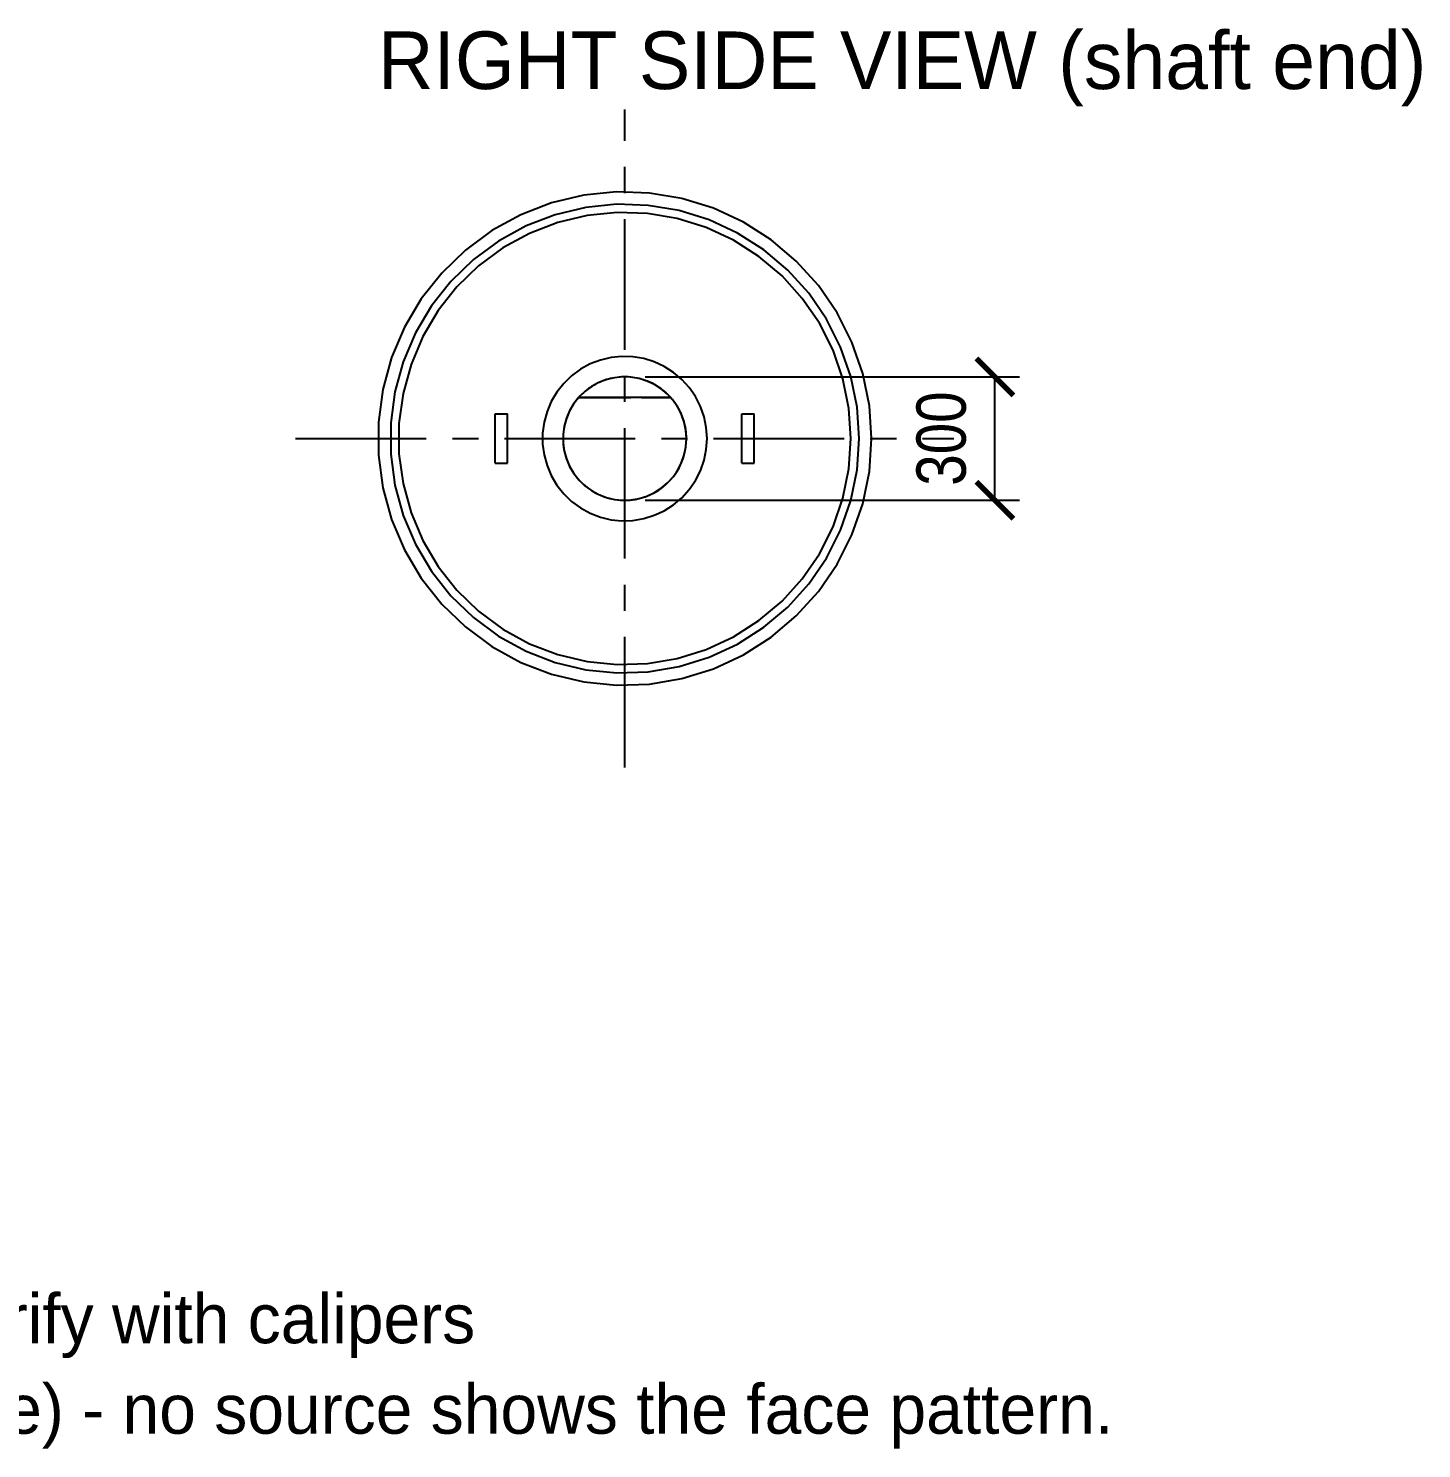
# Model space of a CAD drawing. Header units: millimetres. Extents: x -7.5 to 82.9, y -26.8 to 36.
# Drawn here: x 49 to 82.87, y -24.56 to 9.97 of the extents above; entities that cross this region are included whole.
import ezdxf

# ---------------------------------------------------------------- set-up
doc = ezdxf.new("R2010")
doc.units = ezdxf.units.MM
doc.linetypes.add('CENTER', pattern=[5.08, 3.175, -0.635, 0.635, -0.635])
doc.linetypes.add('DASHED', pattern=[1.524, 1.27, -0.254])
for name, color, linetype in [('CENTER', 1, 'CENTER'), ('DIMS', 3, 'Continuous'), ('HIDDEN', 8, 'DASHED'), ('TEXT', 7, 'Continuous'), ('VISIBLE', 7, 'Continuous')]:
    doc.layers.add(name, color=color, linetype=linetype)
doc.styles.add('OpenSansCondensed-Light', font='OpenSansCondensed-Light.ttf')
doc.dimstyles.new('EZDXF', dxfattribs={"dimtxt": 0.25, "dimasz": 0.175, "dimexe": 0.375, "dimexo": 0.125, "dimgap": 0.1, "dimtad": 1, "dimlfac": 100, "dimzin": 12, "dimdsep": 46, "dimtxsty": 'OpenSansCondensed-Light', "dimblk": 'ARCHTICK', "dimcen": 2.5, "dimazin": 3, "dimtfac": 0.5, "dimtmove": 2, "dimatfit": 3})

# ---------------------------------------------------------------- blocks, each defined once
blk = doc.blocks.new('_ARCHTICK')
at = {"color": 0, "linetype": 'BYBLOCK', "const_width": 0.15}
blk.add_lwpolyline([(-0.5, -0.5), (0.5, 0.5)], dxfattribs=at)

msp = doc.modelspace()

# ---------------------------------------------------------------- linework, layer by layer
at = {"layer": 'CENTER'}
for p, q in [((63.5, -8), (63.5, 8)), ((55.5, 0), (71.5, 0))]:
    msp.add_line(p, q, dxfattribs=at)
at = {"layer": 'HIDDEN'}
for points in [[(69.5, 0), (69.4465, 0.7997), (69.2868, 1.5852), (69.0239, 2.3423), (68.6624, 3.0577), (68.2088, 3.7185), (67.6712, 4.3129), (67.0591, 4.8304), (66.3835, 5.2617), (65.6564, 5.5991), (64.8909, 5.8366), (64.1006, 5.9699), (63.2995, 5.9966), (62.502, 5.9164), (61.7223, 5.7306), (60.9744, 5.4425), (60.2715, 5.0574), (59.6262, 4.5819), (59.0501, 4.0247), (58.5534, 3.3957), (58.1449, 2.7061), (57.832, 1.9681), (57.6202, 1.1951), (57.5134, 0.4008), (57.5134, -0.4008), (57.6202, -1.1951), (57.832, -1.9681), (58.1449, -2.7061), (58.5534, -3.3957), (59.0501, -4.0247), (59.6262, -4.5819), (60.2715, -5.0574), (60.9744, -5.4425), (61.7223, -5.7306), (62.502, -5.9164), (63.2995, -5.9966), (64.1006, -5.9699), (64.8909, -5.8366), (65.6564, -5.5991), (66.3835, -5.2617), (67.0591, -4.8304), (67.6712, -4.3129), (68.2088, -3.7185), (68.6624, -3.0577), (69.0239, -2.3423), (69.2868, -1.5852), (69.4465, -0.7997), (69.5, 0)], [(69.5, 0), (69.4465, 0.7997), (69.2868, 1.5852), (69.0239, 2.3423), (68.6624, 3.0577), (68.2088, 3.7185), (67.6712, 4.3129), (67.0591, 4.8304), (66.3835, 5.2617), (65.6564, 5.5991), (64.8909, 5.8366), (64.1006, 5.9699), (63.2995, 5.9966), (62.502, 5.9164), (61.7223, 5.7306), (60.9744, 5.4425), (60.2715, 5.0574), (59.6262, 4.5819), (59.0501, 4.0247), (58.5534, 3.3957), (58.1449, 2.7061), (57.832, 1.9681), (57.6202, 1.1951), (57.5134, 0.4008), (57.5134, -0.4008), (57.6202, -1.1951), (57.832, -1.9681), (58.1449, -2.7061), (58.5534, -3.3957), (59.0501, -4.0247), (59.6262, -4.5819), (60.2715, -5.0574), (60.9744, -5.4425), (61.7223, -5.7306), (62.502, -5.9164), (63.2995, -5.9966), (64.1006, -5.9699), (64.8909, -5.8366), (65.6564, -5.5991), (66.3835, -5.2617), (67.0591, -4.8304), (67.6712, -4.3129), (68.2088, -3.7185), (68.6624, -3.0577), (69.0239, -2.3423), (69.2868, -1.5852), (69.4465, -0.7997), (69.5, 0)], [(69.5, 0), (69.4465, 0.7997), (69.2868, 1.5852), (69.0239, 2.3423), (68.6624, 3.0577), (68.2088, 3.7185), (67.6712, 4.3129), (67.0591, 4.8304), (66.3835, 5.2617), (65.6564, 5.5991), (64.8909, 5.8366), (64.1006, 5.9699), (63.2995, 5.9966), (62.502, 5.9164), (61.7223, 5.7306), (60.9744, 5.4425), (60.2715, 5.0574), (59.6262, 4.5819), (59.0501, 4.0247), (58.5534, 3.3957), (58.1449, 2.7061), (57.832, 1.9681), (57.6202, 1.1951), (57.5134, 0.4008), (57.5134, -0.4008), (57.6202, -1.1951), (57.832, -1.9681), (58.1449, -2.7061), (58.5534, -3.3957), (59.0501, -4.0247), (59.6262, -4.5819), (60.2715, -5.0574), (60.9744, -5.4425), (61.7223, -5.7306), (62.502, -5.9164), (63.2995, -5.9966), (64.1006, -5.9699), (64.8909, -5.8366), (65.6564, -5.5991), (66.3835, -5.2617), (67.0591, -4.8304), (67.6712, -4.3129), (68.2088, -3.7185), (68.6624, -3.0577), (69.0239, -2.3423), (69.2868, -1.5852), (69.4465, -0.7997), (69.5, 0)], [(69.2, 0), (69.1491, 0.7597), (68.9975, 1.5059), (68.7477, 2.2252), (68.4043, 2.9048), (67.9734, 3.5326), (67.4626, 4.0973), (66.8811, 4.5889), (66.2393, 4.9986), (65.5486, 5.3191), (64.8214, 5.5447), (64.0705, 5.6714), (63.3095, 5.6968), (62.5519, 5.6206), (61.8112, 5.4441), (61.1007, 5.1704), (60.4329, 4.8045), (59.8199, 4.3528), (59.2726, 3.8235), (58.8007, 3.2259), (58.4126, 2.5708), (58.1154, 1.8697), (57.9142, 1.1354), (57.8127, 0.3807), (57.8127, -0.3807), (57.9142, -1.1354), (58.1154, -1.8697), (58.4126, -2.5708), (58.8007, -3.2259), (59.2726, -3.8235), (59.8199, -4.3528), (60.4329, -4.8045), (61.1007, -5.1704), (61.8112, -5.4441), (62.5519, -5.6206), (63.3095, -5.6968), (64.0705, -5.6714), (64.8214, -5.5447), (65.5486, -5.3191), (66.2393, -4.9986), (66.8811, -4.5889), (67.4626, -4.0973), (67.9734, -3.5326), (68.4043, -2.9048), (68.7477, -2.2252), (68.9975, -1.5059), (69.1491, -0.7597), (69.2, 0)], [(69.2, 0), (69.1491, 0.7597), (68.9975, 1.5059), (68.7477, 2.2252), (68.4043, 2.9048), (67.9734, 3.5326), (67.4626, 4.0973), (66.8811, 4.5889), (66.2393, 4.9986), (65.5486, 5.3191), (64.8214, 5.5447), (64.0705, 5.6714), (63.3095, 5.6968), (62.5519, 5.6206), (61.8112, 5.4441), (61.1007, 5.1704), (60.4329, 4.8045), (59.8199, 4.3528), (59.2726, 3.8235), (58.8007, 3.2259), (58.4126, 2.5708), (58.1154, 1.8697), (57.9142, 1.1354), (57.8127, 0.3807), (57.8127, -0.3807), (57.9142, -1.1354), (58.1154, -1.8697), (58.4126, -2.5708), (58.8007, -3.2259), (59.2726, -3.8235), (59.8199, -4.3528), (60.4329, -4.8045), (61.1007, -5.1704), (61.8112, -5.4441), (62.5519, -5.6206), (63.3095, -5.6968), (64.0705, -5.6714), (64.8214, -5.5447), (65.5486, -5.3191), (66.2393, -4.9986), (66.8811, -4.5889), (67.4626, -4.0973), (67.9734, -3.5326), (68.4043, -2.9048), (68.7477, -2.2252), (68.9975, -1.5059), (69.1491, -0.7597), (69.2, 0)], [(69, 0), (68.9509, 0.7331), (68.8046, 1.4531), (68.5636, 2.1471), (68.2322, 2.8029), (67.8164, 3.4086), (67.3236, 3.9535), (66.7625, 4.4279), (66.1432, 4.8232), (65.4767, 5.1325), (64.775, 5.3502), (64.0505, 5.4724), (63.3162, 5.4969), (62.5852, 5.4234), (61.8705, 5.2531), (61.1849, 4.989), (60.5405, 4.6359), (59.949, 4.2001), (59.4209, 3.6893), (58.9656, 3.1127), (58.5911, 2.4806), (58.3043, 1.8041), (58.1102, 1.0955), (58.0123, 0.3674), (58.0123, -0.3674), (58.1102, -1.0955), (58.3043, -1.8041), (58.5911, -2.4806), (58.9656, -3.1127), (59.4209, -3.6893), (59.949, -4.2001), (60.5405, -4.6359), (61.1849, -4.989), (61.8705, -5.2531), (62.5852, -5.4234), (63.3162, -5.4969), (64.0505, -5.4724), (64.775, -5.3502), (65.4767, -5.1325), (66.1432, -4.8232), (66.7625, -4.4279), (67.3236, -3.9535), (67.8164, -3.4086), (68.2322, -2.8029), (68.5636, -2.1471), (68.8046, -1.4531), (68.9509, -0.7331), (69, 0)], [(69, 0), (68.9509, 0.7331), (68.8046, 1.4531), (68.5636, 2.1471), (68.2322, 2.8029), (67.8164, 3.4086), (67.3236, 3.9535), (66.7625, 4.4279), (66.1432, 4.8232), (65.4767, 5.1325), (64.775, 5.3502), (64.0505, 5.4724), (63.3162, 5.4969), (62.5852, 5.4234), (61.8705, 5.2531), (61.1849, 4.989), (60.5405, 4.6359), (59.949, 4.2001), (59.4209, 3.6893), (58.9656, 3.1127), (58.5911, 2.4806), (58.3043, 1.8041), (58.1102, 1.0955), (58.0123, 0.3674), (58.0123, -0.3674), (58.1102, -1.0955), (58.3043, -1.8041), (58.5911, -2.4806), (58.9656, -3.1127), (59.4209, -3.6893), (59.949, -4.2001), (60.5405, -4.6359), (61.1849, -4.989), (61.8705, -5.2531), (62.5852, -5.4234), (63.3162, -5.4969), (64.0505, -5.4724), (64.775, -5.3502), (65.4767, -5.1325), (66.1432, -4.8232), (66.7625, -4.4279), (67.3236, -3.9535), (67.8164, -3.4086), (68.2322, -2.8029), (68.5636, -2.1471), (68.8046, -1.4531), (68.9509, -0.7331), (69, 0)], [(65.5, 0), (65.4822, 0.2666), (65.4289, 0.5284), (65.3413, 0.7808), (65.2208, 1.0192), (65.0696, 1.2395), (64.8904, 1.4376), (64.6864, 1.6101), (64.4612, 1.7539), (64.2188, 1.8664), (63.9636, 1.9455), (63.7002, 1.99), (63.4332, 1.9989), (63.1673, 1.9721), (62.9074, 1.9102), (62.6581, 1.8142), (62.4238, 1.6858), (62.2087, 1.5273), (62.0167, 1.3416), (61.8511, 1.1319), (61.715, 0.902), (61.6107, 0.656), (61.5401, 0.3984), (61.5045, 0.1336), (61.5045, -0.1336), (61.5401, -0.3984), (61.6107, -0.656), (61.715, -0.902), (61.8511, -1.1319), (62.0167, -1.3416), (62.2087, -1.5273), (62.4238, -1.6858), (62.6581, -1.8142), (62.9074, -1.9102), (63.1673, -1.9721), (63.4332, -1.9989), (63.7002, -1.99), (63.9636, -1.9455), (64.2188, -1.8664), (64.4612, -1.7539), (64.6864, -1.6101), (64.8904, -1.4376), (65.0696, -1.2395), (65.2208, -1.0192), (65.3413, -0.7808), (65.4289, -0.5284), (65.4822, -0.2666), (65.5, 0)], [(65, 0), (64.9866, 0.1999), (64.9467, 0.3963), (64.881, 0.5856), (64.7906, 0.7644), (64.6772, 0.9296), (64.5428, 1.0782), (64.3898, 1.2076), (64.2209, 1.3154), (64.0391, 1.3998), (63.8477, 1.4591), (63.6501, 1.4925), (63.4499, 1.4992), (63.2505, 1.4791), (63.0556, 1.4327), (62.8686, 1.3606), (62.6929, 1.2643), (62.5316, 1.1455), (62.3875, 1.0062), (62.2633, 0.8489), (62.1612, 0.6765), (62.083, 0.492), (62.0301, 0.2988), (62.0033, 0.1002), (62.0033, -0.1002), (62.0301, -0.2988), (62.083, -0.492), (62.1612, -0.6765), (62.2633, -0.8489), (62.3875, -1.0062), (62.5316, -1.1455), (62.6929, -1.2643), (62.8686, -1.3606), (63.0556, -1.4327), (63.2505, -1.4791), (63.4499, -1.4992), (63.6501, -1.4925), (63.8477, -1.4591), (64.0391, -1.3998), (64.2209, -1.3154), (64.3898, -1.2076), (64.5428, -1.0782), (64.6772, -0.9296), (64.7906, -0.7644), (64.881, -0.5856), (64.9467, -0.3963), (64.9866, -0.1999), (65, 0)], [(65, 0), (64.9866, 0.1999), (64.9467, 0.3963), (64.881, 0.5856), (64.7906, 0.7644), (64.6772, 0.9296), (64.5428, 1.0782), (64.3898, 1.2076), (64.2209, 1.3154), (64.0391, 1.3998), (63.8477, 1.4591), (63.6501, 1.4925), (63.4499, 1.4992), (63.2505, 1.4791), (63.0556, 1.4327), (62.8686, 1.3606), (62.6929, 1.2643), (62.5316, 1.1455), (62.3875, 1.0062), (62.2633, 0.8489), (62.1612, 0.6765), (62.083, 0.492), (62.0301, 0.2988), (62.0033, 0.1002), (62.0033, -0.1002), (62.0301, -0.2988), (62.083, -0.492), (62.1612, -0.6765), (62.2633, -0.8489), (62.3875, -1.0062), (62.5316, -1.1455), (62.6929, -1.2643), (62.8686, -1.3606), (63.0556, -1.4327), (63.2505, -1.4791), (63.4499, -1.4992), (63.6501, -1.4925), (63.8477, -1.4591), (64.0391, -1.3998), (64.2209, -1.3154), (64.3898, -1.2076), (64.5428, -1.0782), (64.6772, -0.9296), (64.7906, -0.7644), (64.881, -0.5856), (64.9467, -0.3963), (64.9866, -0.1999), (65, 0)], [(65, 0), (64.9866, 0.1999), (64.9467, 0.3963), (64.881, 0.5856), (64.7906, 0.7644), (64.6772, 0.9296), (64.5428, 1.0782), (64.3898, 1.2076), (64.2209, 1.3154), (64.0391, 1.3998), (63.8477, 1.4591), (63.6501, 1.4925), (63.4499, 1.4992), (63.2505, 1.4791), (63.0556, 1.4327), (62.8686, 1.3606), (62.6929, 1.2643), (62.5316, 1.1455), (62.3875, 1.0062), (62.2633, 0.8489), (62.1612, 0.6765), (62.083, 0.492), (62.0301, 0.2988), (62.0033, 0.1002), (62.0033, -0.1002), (62.0301, -0.2988), (62.083, -0.492), (62.1612, -0.6765), (62.2633, -0.8489), (62.3875, -1.0062), (62.5316, -1.1455), (62.6929, -1.2643), (62.8686, -1.3606), (63.0556, -1.4327), (63.2505, -1.4791), (63.4499, -1.4992), (63.6501, -1.4925), (63.8477, -1.4591), (64.0391, -1.3998), (64.2209, -1.3154), (64.3898, -1.2076), (64.5428, -1.0782), (64.6772, -0.9296), (64.7906, -0.7644), (64.881, -0.5856), (64.9467, -0.3963), (64.9866, -0.1999), (65, 0)], [(62.382, 1), (64.618, 1)], [(60.35, -0.6), (60.35, 0.6)], [(60.35, 0.6), (60.65, 0.6)], [(60.35, -0.6), (60.35, 0.6)], [(60.35, 0.6), (60.65, 0.6)], [(60.65, -0.6), (60.65, 0.6)], [(60.65, -0.6), (60.65, 0.6)], [(66.35, -0.6), (66.35, 0.6)], [(66.35, 0.6), (66.65, 0.6)], [(66.35, -0.6), (66.35, 0.6)], [(66.35, 0.6), (66.65, 0.6)], [(66.65, -0.6), (66.65, 0.6)], [(66.65, -0.6), (66.65, 0.6)], [(60.35, -0.6), (60.65, -0.6)], [(60.35, -0.6), (60.65, -0.6)], [(66.35, -0.6), (66.65, -0.6)], [(66.35, -0.6), (66.65, -0.6)]]:
    msp.add_lwpolyline(points, dxfattribs=at)
at = {"layer": 'VISIBLE'}
for points in [[(69.5, 0), (69.4465, 0.7997), (69.2868, 1.5852), (69.0239, 2.3423), (68.6624, 3.0577), (68.2088, 3.7185), (67.6712, 4.3129), (67.0591, 4.8304), (66.3835, 5.2617), (65.6564, 5.5991), (64.8909, 5.8366), (64.1006, 5.9699), (63.2995, 5.9966), (62.502, 5.9164), (61.7223, 5.7306), (60.9744, 5.4425), (60.2715, 5.0574), (59.6262, 4.5819), (59.0501, 4.0247), (58.5534, 3.3957), (58.1449, 2.7061), (57.832, 1.9681), (57.6202, 1.1951), (57.5134, 0.4008), (57.5134, -0.4008), (57.6202, -1.1951), (57.832, -1.9681), (58.1449, -2.7061), (58.5534, -3.3957), (59.0501, -4.0247), (59.6262, -4.5819), (60.2715, -5.0574), (60.9744, -5.4425), (61.7223, -5.7306), (62.502, -5.9164), (63.2995, -5.9966), (64.1006, -5.9699), (64.8909, -5.8366), (65.6564, -5.5991), (66.3835, -5.2617), (67.0591, -4.8304), (67.6712, -4.3129), (68.2088, -3.7185), (68.6624, -3.0577), (69.0239, -2.3423), (69.2868, -1.5852), (69.4465, -0.7997), (69.5, 0)], [(65.5, 0), (65.4822, 0.2666), (65.4289, 0.5284), (65.3413, 0.7808), (65.2208, 1.0192), (65.0696, 1.2395), (64.8904, 1.4376), (64.6864, 1.6101), (64.4612, 1.7539), (64.2188, 1.8664), (63.9636, 1.9455), (63.7002, 1.99), (63.4332, 1.9989), (63.1673, 1.9721), (62.9074, 1.9102), (62.6581, 1.8142), (62.4238, 1.6858), (62.2087, 1.5273), (62.0167, 1.3416), (61.8511, 1.1319), (61.715, 0.902), (61.6107, 0.656), (61.5401, 0.3984), (61.5045, 0.1336), (61.5045, -0.1336), (61.5401, -0.3984), (61.6107, -0.656), (61.715, -0.902), (61.8511, -1.1319), (62.0167, -1.3416), (62.2087, -1.5273), (62.4238, -1.6858), (62.6581, -1.8142), (62.9074, -1.9102), (63.1673, -1.9721), (63.4332, -1.9989), (63.7002, -1.99), (63.9636, -1.9455), (64.2188, -1.8664), (64.4612, -1.7539), (64.6864, -1.6101), (64.8904, -1.4376), (65.0696, -1.2395), (65.2208, -1.0192), (65.3413, -0.7808), (65.4289, -0.5284), (65.4822, -0.2666), (65.5, 0)], [(64.618, 1), (64.5815, 1.0394), (64.5437, 1.0774), (64.5044, 1.1141), (64.4639, 1.1493), (64.4222, 1.183), (64.3793, 1.2153), (64.3352, 1.246), (64.2901, 1.2751), (64.244, 1.3025), (64.1969, 1.3283), (64.1489, 1.3524), (64.1001, 1.3747), (64.0505, 1.3953), (64.0002, 1.4141), (63.9493, 1.4311), (63.8978, 1.4463), (63.8458, 1.4596), (63.7934, 1.471), (63.7405, 1.4806), (63.6874, 1.4882), (63.634, 1.494), (63.5805, 1.4978), (63.5268, 1.4998), (63.4732, 1.4998), (63.4195, 1.4978), (63.366, 1.494), (63.3126, 1.4882), (63.2595, 1.4806), (63.2066, 1.471), (63.1542, 1.4596), (63.1022, 1.4463), (63.0507, 1.4311), (62.9998, 1.4141), (62.9495, 1.3953), (62.8999, 1.3747), (62.8511, 1.3524), (62.8031, 1.3283), (62.756, 1.3025), (62.7099, 1.2751), (62.6648, 1.246), (62.6207, 1.2153), (62.5778, 1.183), (62.5361, 1.1493), (62.4956, 1.1141), (62.4563, 1.0774), (62.4185, 1.0394), (62.382, 1)], [(62.382, 1), (62.3035, 0.9046), (62.2331, 0.8031), (62.1713, 0.6962), (62.1186, 0.5845), (62.0752, 0.4688), (62.0414, 0.35), (62.0176, 0.2288), (62.0038, 0.1061), (62.0001, -0.0174), (62.0066, -0.1407), (62.0233, -0.2631), (62.0499, -0.3837), (62.0864, -0.5017), (62.1325, -0.6163), (62.1878, -0.7268), (62.2521, -0.8323), (62.3248, -0.9321), (62.4054, -1.0256), (62.4935, -1.1122), (62.5885, -1.1913), (62.6896, -1.2622), (62.7962, -1.3246), (62.9075, -1.378), (63.0229, -1.4221), (63.1415, -1.4565), (63.2626, -1.4811), (63.3853, -1.4956), (63.5087, -1.5), (63.6321, -1.4942), (63.7546, -1.4782), (63.8753, -1.4523), (63.9935, -1.4165), (64.1084, -1.3711), (64.2191, -1.3164), (64.325, -1.2527), (64.4253, -1.1806), (64.5193, -1.1005), (64.6064, -1.0129), (64.686, -0.9184), (64.7575, -0.8177), (64.8205, -0.7115), (64.8746, -0.6004), (64.9193, -0.4853), (64.9544, -0.3669), (64.9797, -0.246), (64.9949, -0.1234), (65, 0)], [(64.618, 1), (62.382, 1)], [(65, 0), (64.9998, 0.0233), (64.9993, 0.0466), (64.9984, 0.0698), (64.9971, 0.0931), (64.9955, 0.1163), (64.9935, 0.1395), (64.9911, 0.1627), (64.9884, 0.1858), (64.9854, 0.2089), (64.982, 0.232), (64.9782, 0.2549), (64.974, 0.2779), (64.9695, 0.3007), (64.9647, 0.3235), (64.9595, 0.3462), (64.954, 0.3688), (64.9481, 0.3913), (64.9418, 0.4138), (64.9352, 0.4361), (64.9283, 0.4583), (64.921, 0.4805), (64.9133, 0.5025), (64.9054, 0.5243), (64.8971, 0.5461), (64.8884, 0.5677), (64.8794, 0.5892), (64.8701, 0.6106), (64.8605, 0.6318), (64.8505, 0.6528), (64.8402, 0.6737), (64.8296, 0.6944), (64.8186, 0.715), (64.8074, 0.7354), (64.7958, 0.7556), (64.7839, 0.7756), (64.7717, 0.7954), (64.7592, 0.8151), (64.7464, 0.8345), (64.7333, 0.8538), (64.7199, 0.8728), (64.7062, 0.8917), (64.6922, 0.9103), (64.6779, 0.9287), (64.6634, 0.9469), (64.6485, 0.9648), (64.6334, 0.9825), (64.618, 1)]]:
    msp.add_lwpolyline(points, dxfattribs=at)

# ---------------------------------------------------------------- texts
at = {"layer": 'TEXT'}
for s, height, p in [('RIGHT SIDE VIEW (shaft end)', 1.4, (57.5, 8.5)), ('Motor 1220 coreless planetary - v0.1, 2026-10-31 - dims from listings, verify with calipers', 1.2, (-3.1, -22)), ('THIRD-ANGLE PROJECTION. Units: mm. Mounting holes TBC (measure) - no source shows the face pattern.', 1.2, (-3.1, -24.2))]:
    msp.add_text(s, height=height, dxfattribs=at).set_placement(p)

# ---------------------------------------------------------------- dimensions: what is measured, and where the dimension line sits
at = {"layer": 'DIMS'}
msp.add_linear_dim(base=(72.5, -1.5), p1=(63.5, -1.5), p2=(63.5, 1.5), angle=90, dimstyle='EZDXF', override={"dimtxt": 1.2, "dimasz": 0.9, "dimexe": 0.6, "dimexo": 0.5, "dimdec": 1}, dxfattribs=at).render()

doc.saveas('drawing.dxf')
